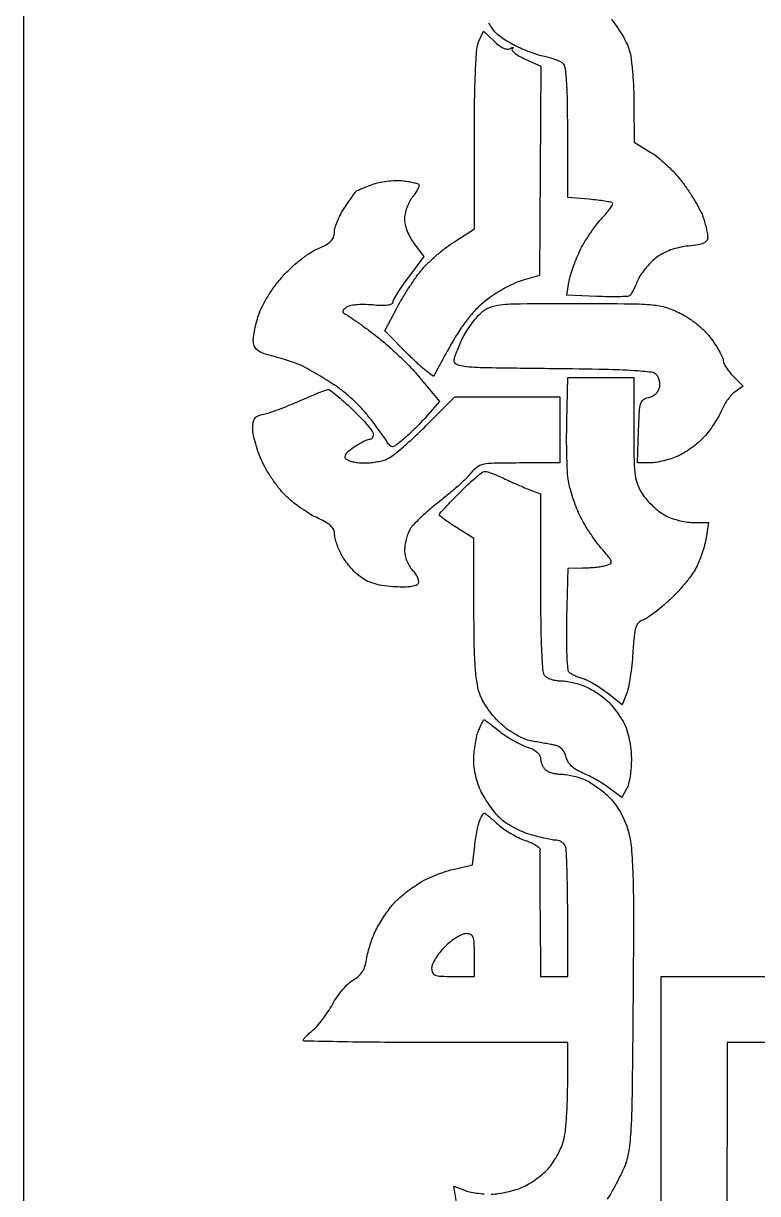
# Model space of a CAD drawing. Extents: x 0.1 to 47.6, y 0.1 to 68.1.
# Drawn here: x 0.08 to 16.06, y 13.97 to 39.43 of the extents above; entities that cross this region are included whole.
import ezdxf

# ---------------------------------------------------------------- set-up
doc = ezdxf.new("R2010")
doc.units = 0
doc.header["$MEASUREMENT"] = 0

msp = doc.modelspace()

# ---------------------------------------------------------------- linework, layer by layer
for points in [[(47.611162, 58.041729, 0.000003), (47.592503, 67.994465, 0.396422)], [(46.815193, 68.050302, 0.000012), (40.000598, 68.049335, 0.000116)], [(0.084396, 46.957908), (0.084388, 34.0515), (0.084396, 21.145082), (0.08442, 10.251669), (0.084451, 0.392402, 0.000155), (0.084494, 0.2538, 0.410905), (0.20561, 0.13146, 0.000891), (3.077325, 0.105901, 0.00169), (8.024872, 0.087414, 0.000089), (23.8572, 0.0846), (47.6298, 0.0846), (47.6298, 34.0515, 0.000175), (47.625241, 47.076395, 0.000292)], [(12.879167, 39.511362, -0.02599), (12.997886, 39.357116, -0.019044), (13.113715, 39.174775, -0.019339), (13.21036, 38.993221, -0.03987), (13.268617, 38.843376, -0.040885), (13.30678, 38.66377, -0.010302), (13.338744, 38.366304, -0.010445), (13.361237, 38.023652, -0.010366), (13.369474, 37.679485), (13.372148, 36.8433), (13.740365, 36.620012, -0.037112), (13.905494, 36.502298, -0.017898), (14.099313, 36.329096, -0.017639), (14.289434, 36.133201, -0.024151), (14.445244, 35.943212, -0.014564), (14.581185, 35.748486, -0.012937), (14.711255, 35.538444, -0.013102), (14.818445, 35.343341, -0.038401), (14.878053, 35.202126, -0.013451), (14.914858, 35.08133, -0.012635), (14.945957, 34.956194, -0.012713), (14.967893, 34.843884, -0.041891), (14.9742, 34.768739, -0.160332), (14.950392, 34.696402, -0.130039), (14.886365, 34.645022, -0.06539), (14.765493, 34.609343, -0.015162), (14.554766, 34.582625, 0.030138), (14.355313, 34.551245, 0.033887), (14.168953, 34.496837, 0.035342), (13.998888, 34.420388, 0.039643), (13.848063, 34.323212, 0.035652), (13.729768, 34.218855, 0.025102), (13.611885, 34.086185, 0.025447), (13.511465, 33.947111, 0.047531), (13.44745, 33.824, -0.011959), (13.399695, 33.71365, -0.014945), (13.349923, 33.613754, -0.013184), (13.303943, 33.533165, -0.102335), (13.274606, 33.5016, -0.145213), (13.2282, 33.485725, -0.005348), (13.040712, 33.480004, -0.009345), (12.816517, 33.479753, -0.006386), (12.561925, 33.487481), (11.908743, 33.515662), (11.953077, 33.788858, -0.03091), (11.98315, 33.921671, -0.012145), (12.040207, 34.100553, -0.011966), (12.111429, 34.291515, -0.014624), (12.187435, 34.466312, -0.023342), (12.280812, 34.643041, -0.014754), (12.405143, 34.84036, -0.014813), (12.539091, 35.027436, -0.026287), (12.661729, 35.171985, 0.01394), (12.767571, 35.290671, 0.022741), (12.849718, 35.397637, 0.01884), (12.906433, 35.48578, 0.342379), (12.902502, 35.516898, 0.150114), (12.867106, 35.535659, 0.007357), (12.735129, 35.558951, 0.011383), (12.575193, 35.581033, 0.007925), (12.393802, 35.598974), (11.9286, 35.637552), (11.9286, 37.054917, 0.003885), (11.923325, 37.733779, 0.013682), (11.904601, 38.169955, 0.014658), (11.875222, 38.464014, 0.193298), (11.82285, 38.557472, 0.063504), (11.762742, 38.594432, 0.018125), (11.661185, 38.635966, 0.017938), (11.542115, 38.674909, 0.018138), (11.421, 38.705055, -0.024299), (11.283442, 38.741099, -0.012026), (11.112558, 38.799422, -0.011905), (10.93785, 38.868548, -0.017058), (10.786786, 38.938688, -0.016954), (10.649427, 39.01421, -0.016522), (10.516286, 39.099483, -0.016669), (10.40446, 39.182053, -0.057422), (10.340731, 39.245613, -0.023499), (10.288103, 39.318554, -0.007167), (10.215354, 39.433644, -0.007158)], [(10.263257, 13.960858, 0.034346), (10.423583, 13.97273, 0.019884), (10.613733, 14.007791, 0.019809), (10.802547, 14.058366, 0.031272), (10.9592, 14.11802, 0.032748), (11.106586, 14.196983, 0.020962), (11.267025, 14.306564, 0.021057), (11.415809, 14.427686, 0.036496), (11.526999, 14.541789, 0.031479), (11.619897, 14.667458, 0.020156), (11.712208, 14.823813, 0.020249), (11.790549, 14.984951, 0.035298), (11.840277, 15.124877, 0.041013), (11.874199, 15.302292, 0.008824), (11.902127, 15.61423, 0.009157), (11.921531, 15.977696, 0.008626), (11.928128, 16.34895), (11.9286, 17.2584), (9.0522, 17.2584, -0.00167), (7.949245, 17.262085, -0.002786), (7.020742, 17.273462, -0.000313), (6.196405, 17.288672, -0.408638), (6.1758, 17.309674, -0.177617), (6.186172, 17.33795, -0.016512), (6.236933, 17.393974, -0.019626), (6.304196, 17.458208, -0.014153), (6.383911, 17.524649, 0.046689), (6.478814, 17.614818, 0.01753), (6.594635, 17.757285, 0.017188), (6.710678, 17.9222, 0.020005), (6.80903, 18.086724, -0.027792), (6.90967, 18.249279, -0.023949), (7.032522, 18.408287, -0.024659), (7.158187, 18.54183, -0.0617), (7.265121, 18.621985, 0.052326), (7.382209, 18.70638, 0.074097), (7.464228, 18.804996, 0.06533), (7.520563, 18.932727, 0.031596), (7.559925, 19.107326, -0.02787), (7.593982, 19.263818, -0.016319), (7.651161, 19.446941, -0.016291), (7.720544, 19.626966, -0.026526), (7.792272, 19.774141, -0.01423), (7.873197, 19.910695, -0.010375), (7.970506, 20.057871, -0.010498), (8.068669, 20.193659, -0.022624), (8.150999, 20.292972, -0.027578), (8.24445, 20.385095, -0.011718), (8.379013, 20.498358, -0.011553), (8.528598, 20.612812, -0.014851), (8.6715, 20.710642, -0.028813), (8.831591, 20.800823, -0.01629), (9.034751, 20.892237, -0.016221), (9.246307, 20.971338, -0.025557), (9.4329, 21.023837), (9.8559, 21.119833), (9.90573, 21.536766, -0.010018), (9.929578, 21.707246, -0.010362), (9.960008, 21.874715, -0.010127), (9.992266, 22.018485, -0.043169), (10.020531, 22.10175, -0.014839), (10.04746, 22.158476, -0.021997), (10.07465, 22.20631, -0.018345), (10.099374, 22.24264, -0.238514), (10.11353, 22.2498, -0.170991), (10.131859, 22.243343, -0.00326), (10.211265, 22.178612, -0.007512), (10.303171, 22.100336, -0.004912), (10.406886, 22.007459, 0.032143), (10.532615, 21.90664, 0.019861), (10.691991, 21.804057, 0.019893), (10.858224, 21.714876, 0.033475), (11.004865, 21.655334, -0.024336), (11.131525, 21.606581, -0.035929), (11.23669, 21.550767, -0.03947), (11.310502, 21.495965, -0.246763), (11.326933, 21.453525, 0.028071), (11.32291, 21.384648, 0.000456), (11.322405, 20.997125, 0.001189), (11.323301, 20.546343, 0.000789), (11.326376, 20.02905), (11.3364, 18.6966), (11.6325, 18.6966), (11.9286, 18.6966), (11.9286, 20.043281, 0.003547), (11.924871, 20.568968, 0.005121), (11.913516, 21.033683, 0.002768), (11.897743, 21.425742, 0.080338), (11.877249, 21.523781, 0.085482), (11.846795, 21.574938, 0.066241), (11.798449, 21.618291, 0.06606), (11.740294, 21.647596, 0.08391), (11.681104, 21.6576, -0.045854), (11.59962, 21.665088, -0.008725), (11.453527, 21.694815, -0.009244), (11.283648, 21.735789, -0.008378), (11.109703, 21.784289, -0.029818), (10.929388, 21.84976, -0.022668), (10.740334, 21.94184, -0.023125), (10.570422, 22.044805, -0.048625), (10.451343, 22.14273, -0.027326), (10.350232, 22.25554, -0.014624), (10.237412, 22.404915, -0.014519), (10.130866, 22.564528, -0.021957), (10.048507, 22.709833, -0.034965), (9.979362, 22.872539, -0.026989), (9.926451, 23.057956, -0.026922), (9.893688, 23.248614, -0.034118), (9.88509, 23.427099, -0.020756), (9.895169, 23.590583, -0.016437), (9.919169, 23.766031, -0.016735), (9.952293, 23.927532, -0.039255), (9.990341, 24.044607, -0.006918), (10.029221, 24.134915, -0.010983), (10.065255, 24.210994, -0.005089), (10.097416, 24.273612, -0.278411), (10.108331, 24.2802, -0.160221), (10.122428, 24.275564, -0.001386), (10.214834, 24.207014, -0.004655), (10.320599, 24.126555, -0.002964), (10.442243, 24.031055, 0.022082), (10.583494, 23.92864, 0.016039), (10.748941, 23.82695, 0.016258), (10.912502, 23.740437, 0.033822), (11.046076, 23.686094, -0.03456), (11.167547, 23.636465, -0.059309), (11.259205, 23.577009, -0.077175), (11.316754, 23.511767, -0.143163), (11.3364, 23.444559, 0.058514), (11.343825, 23.381334, 0.038978), (11.366221, 23.311823, 0.039052), (11.399041, 23.246843, 0.059983), (11.43792, 23.19732, 0.087818), (11.4937, 23.158317, 0.036457), (11.58, 23.125622, 0.034641), (11.679859, 23.10329, 0.037707), (11.779037, 23.0958, -0.037187), (11.890313, 23.087513, -0.018929), (12.028221, 23.061486, -0.018696), (12.169135, 23.023732, -0.02655), (12.290867, 22.978986, -0.036311), (12.414837, 22.914772, -0.017465), (12.564126, 22.815797, -0.017215), (12.713359, 22.701217, -0.023575), (12.838825, 22.587489, -0.040644), (12.960945, 22.444271, -0.028384), (13.075194, 22.265261, -0.027436), (13.172869, 22.066341, -0.029678), (13.245314, 21.862997, -0.049932), (13.314002, 21.492122, -0.013732), (13.347204, 20.898633, -0.007726), (13.359522, 19.949151, -0.001374), (13.350239, 18.172544, -0.001091), (13.330442, 16.222911, -0.009974), (13.303065, 15.375209, -0.023062), (13.254476, 14.882742, -0.065381), (13.160919, 14.5512, -0.012802), (13.083122, 14.382111, -0.008002), (12.983856, 14.188049, -0.008029), (12.879849, 13.999854, -0.014457), (12.787722, 13.849541, -0.031964)], [(13.959, 11.326834), (13.959, 15.011717), (13.959, 18.6966), (16.9059, 18.6966, -0.001108), (18.038298, 18.694091, -0.001815), (18.997503, 18.686358, -0.000189), (19.853893, 18.676021, -0.194261), (19.88805, 18.661733, -0.194268), (19.901536, 18.630458, -0.003176), (19.90484, 18.436115, -0.00774), (19.903735, 18.207404, -0.004998), (19.895708, 17.942633), (19.868116, 17.2584), (17.632658, 17.2584), (15.3972, 17.2584), (15.392745, 12.71115)], [(9.508083, 13.787327), (9.452888, 14.132495), (9.681051, 14.045748, 0.037976), (9.793407, 14.012537, 0.016678), (9.946192, 13.985028, 0.016394), (10.110994, 13.966492, 0.02112)]]:
    msp.add_lwpolyline(points, format="xyb")
for points in [[(10.328799, 39.03562, 0.029168), (10.433883, 38.946087, 0.054787), (10.529573, 38.889003, 0.074435), (10.611197, 38.865547, 0.165323), (10.673875, 38.878022, -0.016526), (10.71456, 38.89978, -0.137936), (10.734888, 38.903561, -0.545423), (10.739195, 38.895326, -0.054956), (10.723425, 38.873538, 0.368464), (10.722299, 38.836365, 0.055403), (10.7794, 38.779386, 0.040638), (10.875824, 38.714488, 0.02256), (11.002551, 38.650741), (11.344753, 38.497533), (11.330064, 36.219118), (11.315376, 33.940703), (10.957979, 33.840638, 0.037546), (10.791719, 33.780316, 0.017083), (10.584077, 33.678144, 0.016805), (10.371501, 33.555005, 0.022143), (10.186996, 33.427984, 0.032271), (9.981044, 33.250345, 0.027108), (9.786558, 33.037496, 0.024567), (9.598963, 32.783965, 0.017574), (9.413697, 32.483647, 0.002062), (9.273827, 32.235626, 0.002904), (9.151312, 32.013247, 0.001697), (9.049783, 31.82488, 0.039897), (9.025599, 31.769419, -0.501769), (8.992417, 31.758819, -0.013739), (8.851957, 31.865239, -0.017831), (8.67695, 32.016124, -0.009945), (8.474338, 32.211439), (7.951463, 32.73594), (8.218484, 33.24534, -0.014006), (8.341252, 33.4644, -0.010136), (8.489677, 33.701615, -0.010252), (8.639976, 33.921365, -0.021895), (8.76673, 34.083289, -0.025809), (8.904875, 34.228767, -0.013591), (9.090225, 34.395462, -0.013487), (9.289782, 34.556277, -0.020206), (9.473078, 34.684638), (9.8982, 34.957438), (9.8982, 36.890438, -0.003303), (9.903948, 37.760629, -0.008207), (9.922813, 38.397236, -0.007707), (9.951483, 38.863181, -0.08789), (9.997273, 39.040881), (10.096347, 39.258323)], [(8.318937, 36.005011, -0.011282), (8.4464, 35.988024, -0.015066), (8.561136, 35.966532, -0.012248), (8.654615, 35.943675, -0.131017), (8.688132, 35.924268, -0.284741), (8.695317, 35.893662, -0.033199), (8.667348, 35.825729, -0.031882), (8.619521, 35.742331, -0.020525), (8.554245, 35.651946, 0.045932), (8.485756, 35.546196, 0.032071), (8.427936, 35.416301, 0.032474), (8.388312, 35.283399, 0.056267), (8.3754, 35.169026, 0.062996), (8.390425, 35.050243, 0.03185), (8.437288, 34.906587, 0.030795), (8.506019, 34.760813, 0.037381), (8.588392, 34.634223), (8.801385, 34.354976), (8.461856, 33.907138, 0.009878), (8.331782, 33.72834, 0.013397), (8.221958, 33.561584, 0.010321), (8.137864, 33.419677, 0.128364), (8.121964, 33.359663, -0.289392), (8.095025, 33.31736, -0.077154), (8.014805, 33.293739, -0.042648), (7.880177, 33.287392, -0.013177), (7.67745, 33.300485, 0.019683), (7.490266, 33.31013, 0.026978), (7.321776, 33.30308, 0.029543), (7.185474, 33.281805, 0.10799), (7.1064, 33.245631, 0.032775), (7.052193, 33.199065, 0.15102), (7.032733, 33.163083, 0.255345), (7.041924, 33.133786, 0.094693), (7.079347, 33.109377, -0.05269), (7.142206, 33.075491, -0.00343), (7.312557, 32.957301, -0.004961), (7.513622, 32.812742, -0.003679), (7.73304, 32.649163, -0.017413), (7.976154, 32.451437, -0.010622), (8.249727, 32.202209, -0.010641), (8.510645, 31.943373, -0.018514), (8.714231, 31.716384), (9.141576, 31.202877), (8.876924, 30.901454, -0.01034), (8.756758, 30.770171, -0.006897), (8.614007, 30.62462, -0.006945), (8.471594, 30.487236, -0.013509), (8.353526, 30.382312, -0.009744), (8.190885, 30.250785, -0.12149), (8.118978, 30.218783, -0.254158), (8.064628, 30.236844, -0.053736), (8.00244, 30.319534, 0.019861), (7.947025, 30.404642, 0.003965), (7.840964, 30.551704, 0.004188), (7.714631, 30.720987, 0.003893), (7.582401, 30.892322, 0.026269), (7.42549, 31.072098, 0.016198), (7.223564, 31.267228, 0.016232), (7.010847, 31.447649, 0.02785), (6.821001, 31.581835, 0.003598), (6.639341, 31.693814, 0.003374), (6.452159, 31.805624, 0.003358), (6.284756, 31.902586, 0.011577), (6.174395, 31.962179, 0.026746), (6.064065, 32.011251, 0.009278), (5.900188, 32.070414, 0.009186), (5.716919, 32.129026, 0.010558), (5.539895, 32.178027, -0.01789), (5.326664, 32.240431, -0.065068), (5.199869, 32.301749, -0.105985), (5.127108, 32.375413, -0.10621), (5.091007, 32.472374, -0.064439), (5.089409, 32.571659, -0.017448), (5.112564, 32.727504, -0.017359), (5.151518, 32.904101, -0.017217), (5.20272, 33.078058, -0.038071), (5.284907, 33.274203, -0.020778), (5.413368, 33.501485, -0.020143), (5.568629, 33.730255, -0.023944), (5.733617, 33.932442, -0.024098), (5.910784, 34.111354, -0.019417), (6.117215, 34.286391, -0.019864), (6.32155, 34.433733, -0.045044), (6.489054, 34.524153, 0.021388), (6.671152, 34.611607, 0.072115), (6.777257, 34.6897, 0.108321), (6.833057, 34.775515, 0.090429), (6.8526, 34.882688, -0.073892), (6.867496, 34.982936, -0.024837), (6.917606, 35.122505, -0.024088), (6.989196, 35.27358, -0.025343), (7.073897, 35.414444, -0.001311), (7.16059, 35.542624, -0.001899), (7.237887, 35.655345, -0.000962), (7.304018, 35.750611, -0.031737), (7.321402, 35.772455, -0.104705), (7.34309, 35.788152, -0.003995), (7.434953, 35.828064, -0.007017), (7.54529, 35.873141, -0.004871), (7.671155, 35.921103, -0.03446), (7.818629, 35.964379, -0.021936), (7.994903, 35.995124, -0.022021), (8.171339, 36.010118, -0.037684)], [(12.112966, 33.3324, -0.001905), (13.303067, 33.327867, -0.021497), (13.774192, 33.304005, -0.051609), (14.078306, 33.243396, -0.042319), (14.385605, 33.119073, -0.032085), (14.571224, 33.009524, -0.024565), (14.759379, 32.867542, -0.024865), (14.929329, 32.710709, -0.037239), (15.059593, 32.55648, -0.014738), (15.156463, 32.414103, -0.017938), (15.238279, 32.275133, -0.016675), (15.298247, 32.154965, -0.107796), (15.3126, 32.089161, 0.115437), (15.326539, 32.029591, 0.02876), (15.376342, 31.942045, 0.027856), (15.446536, 31.845857, 0.024825), (15.529592, 31.754117), (15.746585, 31.537124), (15.570664, 31.413904, 0.054988), (15.495144, 31.347551, 0.026447), (15.41327, 31.247776, 0.025847), (15.337991, 31.133527, 0.033535), (15.281892, 31.021392, -0.028768), (15.221503, 30.897756, -0.013978), (15.131112, 30.746902, -0.013814), (15.027978, 30.594656, -0.019367), (14.92707, 30.465112, -0.034525), (14.809642, 30.343894, -0.020994), (14.655745, 30.216806, -0.020993), (14.491722, 30.103064, -0.034505), (14.3432, 30.02282, -0.025504), (14.191925, 29.963208, -0.019059), (14.019961, 29.912591, -0.01938), (13.853897, 29.8773, -0.041015), (13.722929, 29.865658), (13.444557, 29.8638), (13.469129, 30.56175, -0.005557), (13.488707, 30.984275, -0.056533), (13.518431, 31.157056, -0.159216), (13.576977, 31.242799, -0.129368), (13.68005, 31.28621, 0.075636), (13.755279, 31.308847, 0.059643), (13.827314, 31.354253, 0.060578), (13.885462, 31.414434, 0.085175), (13.91969, 31.48062, 0.066412), (13.932614, 31.553844, 0.051234), (13.927722, 31.634869, 0.052307), (13.90685, 31.711114, 0.080423), (13.872201, 31.76995, 0.191529), (13.750046, 31.83662, 0.014446), (13.367005, 31.87205, 0.011205), (12.7494, 31.897347, 0.002032), (11.602161, 31.91394, -0.00113), (10.196827, 31.931733, -0.01859), (9.727795, 31.95619, -0.071925), (9.516531, 32.006297, -0.351581), (9.45986, 32.1057, -0.041209), (9.481041, 32.192108, -0.012269), (9.527322, 32.31997, -0.012217), (9.586577, 32.461596, -0.012913), (9.651657, 32.59753, -0.023742), (9.730971, 32.736116, -0.01621), (9.833404, 32.885935, -0.016367), (9.941833, 33.024253, -0.031461), (10.0389, 33.12628, -0.090646), (10.229601, 33.247604, -0.071813), (10.467174, 33.306355, -0.023234), (10.890702, 33.328651, -0.001534)], [(12.650471, 31.725), (13.3668, 31.725), (13.3668, 30.595411, 0.004125), (13.372344, 29.923394, 0.029423), (13.396816, 29.599136, 0.059192), (13.452305, 29.38398, 0.055644), (13.557437, 29.182935, 0.033623), (13.65084, 29.06264, 0.021206), (13.774643, 28.934924, 0.021273), (13.907668, 28.819187, 0.036236), (14.029156, 28.735888, 0.042407), (14.161505, 28.67296, 0.025266), (14.327824, 28.619949, 0.025174), (14.500155, 28.583634, 0.039358), (14.651187, 28.571727), (14.992136, 28.571727), (14.938627, 28.2371, -0.02513), (14.906695, 28.086409, -0.014648), (14.854144, 27.909246, -0.014624), (14.790959, 27.734469, -0.023905), (14.726167, 27.590904, -0.038715), (14.636475, 27.444329, -0.015171), (14.491621, 27.256473, -0.014911), (14.321957, 27.061864, -0.017984), (14.150919, 26.889937, -0.012455), (13.978838, 26.736831, -0.014066), (13.806039, 26.59878, -0.01337), (13.653363, 26.489966, -0.071405), (13.561448, 26.445577, 0.131801), (13.468953, 26.386366, 0.1115), (13.411369, 26.285137, 0.049979), (13.375446, 26.103487, 0.007735), (13.346123, 25.737257, -0.010985), (13.322938, 25.469564, -0.011279), (13.288167, 25.205503, -0.01108), (13.247809, 24.978094, -0.045888), (13.208018, 24.844512), (13.112064, 24.605123), (12.795282, 24.854366, 0.017444), (12.658483, 24.954476, 0.015432), (12.509427, 25.049179, 0.015687), (12.369826, 25.126129, 0.044725), (12.267, 25.167559, -0.015763), (12.179822, 25.196947, -0.014793), (12.092777, 25.232347, -0.014946), (12.017486, 25.26832, -0.048233), (11.9709, 25.298312, -0.208023), (11.935313, 25.364679, -0.008003), (11.916488, 25.649477, -0.012152), (11.907121, 26.013971, -0.006184), (11.912153, 26.472358), (11.938006, 27.5796), (12.250553, 27.580755, 0.013685), (12.384054, 27.584904, 0.011116), (12.52676, 27.596439, 0.011275), (12.657852, 27.61297, 0.028482), (12.751936, 27.632526, 0.054239), (12.856205, 27.672999, 0.349802), (12.877645, 27.721118, 0.108825), (12.838561, 27.797944, 0.005131), (12.650974, 28.021705, -0.020021), (12.527045, 28.178804, -0.01248), (12.394034, 28.372016, -0.012519), (12.272229, 28.569391, -0.022122), (12.183234, 28.738825, -0.018771), (12.110734, 28.909413, -0.012529), (12.040084, 29.109599, -0.012624), (11.98127, 29.307435, -0.024083), (11.945795, 29.469441, -0.028581), (11.924204, 29.664458, -0.00646), (11.910803, 29.997659, -0.006672), (11.905433, 30.383054, -0.006429), (11.910221, 30.77325), (11.934141, 31.725)], [(6.709614, 31.463099, -0.194997), (6.752861, 31.451248, -0.006727), (6.893197, 31.340959, -0.011697), (7.057035, 31.202139, -0.007803), (7.238364, 31.035928, -0.012213), (7.414656, 30.860847, -0.01689), (7.563406, 30.694845, -0.013483), (7.676686, 30.551831, -0.162132), (7.6986, 30.486028, -0.079394), (7.691603, 30.442242, -0.091015), (7.671372, 30.405072, -0.100769), (7.641261, 30.380222, -0.122889), (7.60591, 30.3714, 0.10268), (7.555039, 30.360842, 0.017841), (7.465974, 30.31837, 0.018728), (7.363554, 30.259988, 0.015809), (7.259693, 30.190874, 0.017631), (7.138064, 30.097633, 0.09412), (7.084802, 30.033599, 0.228869), (7.081971, 29.983215, 0.154217), (7.119734, 29.938369, 0.070979), (7.181528, 29.910537, 0.023112), (7.279089, 29.887154, 0.022509), (7.391256, 29.870888, 0.023554), (7.502743, 29.865095, 0.025098), (7.621458, 29.870486, 0.017046), (7.755637, 29.887981, 0.017206), (7.884345, 29.913824, 0.032702), (7.985293, 29.944824, 0.074764), (8.10302, 30.011073, 0.010215), (8.322629, 30.189481, 0.011556), (8.57528, 30.413675, 0.00953), (8.834411, 30.663924), (9.47042, 31.302), (10.61491, 31.302), (11.7594, 31.302), (11.7594, 30.5829), (11.7594, 29.8638), (10.87724, 29.8638, 0.004493), (10.318131, 29.858776, 0.047673), (10.092004, 29.833058, 0.109264), (9.951132, 29.769101, 0.0652), (9.818935, 29.639868, -0.033863), (9.717527, 29.527509, -0.009071), (9.541469, 29.363252, -0.009149), (9.334128, 29.183482, -0.009336), (9.121722, 29.012655, 0.012242), (8.914199, 28.843761, 0.013402), (8.721514, 28.669783, 0.012914), (8.565049, 28.5128, 0.062953), (8.491025, 28.411738, 0.041279), (8.448771, 28.318111, 0.023518), (8.412719, 28.199204, 0.023358), (8.387509, 28.075259, 0.035485), (8.378398, 27.965753, 0.058903), (8.390068, 27.855651, 0.039285), (8.427806, 27.734426, 0.039022), (8.484553, 27.619409, 0.054517), (8.553463, 27.527865, -0.040095), (8.617931, 27.447165, -0.053257), (8.661902, 27.364227, -0.064171), (8.680972, 27.290438, -0.171222), (8.669569, 27.238075, -0.183704), (8.614912, 27.196191, -0.042962), (8.499889, 27.172319, -0.032995), (8.337264, 27.163724, -0.014762), (8.123132, 27.172869, -0.021538), (7.88253, 27.200729, -0.039312), (7.690492, 27.2471, -0.045696), (7.528848, 27.316749, -0.044991), (7.381641, 27.414907, -0.032302), (7.273298, 27.514351, -0.020603), (7.160172, 27.642705, -0.020691), (7.059238, 27.778316, -0.035813), (6.988615, 27.89972, -0.020312), (6.93655, 28.018001, -0.018591), (6.892554, 28.143627, -0.018966), (6.861727, 28.258695, -0.056015), (6.8526, 28.339911, 0.135959), (6.830017, 28.421426, 0.074546), (6.76363, 28.50197, 0.053352), (6.652487, 28.582334, 0.024548), (6.49305, 28.663393, -0.029057), (6.3323, 28.746951, -0.015921), (6.145268, 28.866647, -0.015822), (5.962492, 29.000691, -0.024278), (5.814012, 29.129081, -0.031827), (5.676556, 29.277922, -0.017532), (5.527146, 29.475707, -0.017419), (5.389119, 29.687736, -0.026636), (5.286089, 29.881379, -0.020301), (5.206238, 30.072848, -0.018017), (5.138638, 30.277875, -0.018386), (5.091247, 30.466871, -0.05152), (5.076826, 30.602438, -0.032003), (5.085839, 30.750106, -0.125424), (5.118976, 30.834415, -0.141313), (5.185942, 30.887034, -0.044821), (5.30865, 30.924408, 0.029894), (5.433084, 30.958289, 0.007212), (5.634492, 31.029541, 0.007377), (5.863606, 31.118198, 0.007264), (6.0912, 31.214018, -0.003108), (6.306856, 31.30693, -0.004423), (6.499693, 31.386589, -0.002518), (6.663137, 31.451466, -0.063868)], [(10.1097, 29.680499, -0.113554), (10.160597, 29.677667, -0.013534), (10.268854, 29.643135, -0.015586), (10.396927, 29.593898, -0.012212), (10.5327, 29.53284, 0.004382), (10.679292, 29.464137, 0.003398), (10.840036, 29.39183, 0.003436), (10.990941, 29.326414, 0.008272), (11.10375, 29.280619), (11.3364, 29.190627), (11.3364, 27.259934, 0.002824), (11.341567, 26.345121, 0.009655), (11.359774, 25.750394, 0.008262), (11.387285, 25.33692, 0.177437), (11.43792, 25.22772, 0.087818), (11.4937, 25.188717, 0.036457), (11.58, 25.156021, 0.034641), (11.679859, 25.13369, 0.037707), (11.779037, 25.1262, -0.03668), (11.890629, 25.118003, -0.018435), (12.029611, 25.092206, -0.018201), (12.172051, 25.054804, -0.025655), (12.295598, 25.010477, -0.027408), (12.417329, 24.951587, -0.016663), (12.554591, 24.869549, -0.016679), (12.685687, 24.778821, -0.028134), (12.788347, 24.693227, -0.029526), (12.882016, 24.594777, -0.016095), (12.985538, 24.463919, -0.015989), (13.082546, 24.323672, -0.024403), (13.156617, 24.1956, -0.043738), (13.218343, 24.044639, -0.024485), (13.26779, 23.852399, -0.023384), (13.300909, 23.641875, -0.025134), (13.31318, 23.4342, -0.020578), (13.306953, 23.241992, -0.020045), (13.284958, 23.049242, -0.020416), (13.251964, 22.881779, -0.067364), (13.211379, 22.777105), (13.1055, 22.58531), (12.8343, 22.789937, 0.019602), (12.708308, 22.877469, 0.011876), (12.552938, 22.9715, 0.011891), (12.394034, 23.057633, 0.020444), (12.257306, 23.120678, -0.036368), (12.119386, 23.189677, -0.056814), (12.013811, 23.269948, -0.065589), (11.939936, 23.362012, -0.074972), (11.896468, 23.466108, 0.06009), (11.860845, 23.559068, 0.06803), (11.805238, 23.63666, 0.071984), (11.733945, 23.693072, 0.081102), (11.652362, 23.724137, 0.004822), (11.558853, 23.742347, 0.001896), (11.429689, 23.765704, 0.001877), (11.289858, 23.789902, 0.002342), (11.159817, 23.811277, -0.055548), (11.017552, 23.850529, -0.026533), (10.845156, 23.930272, -0.025593), (10.669223, 24.035129, -0.029833), (10.514125, 24.152619, -0.032213), (10.37288, 24.290225, -0.022505), (10.231464, 24.461905, -0.022789), (10.110348, 24.639523, -0.043098), (10.032419, 24.794177, -0.052787), (9.962081, 25.043344, -0.023359), (9.920098, 25.383096, -0.014543), (9.896656, 25.879849, -0.003745), (9.888161, 26.68271), (9.883402, 28.222601), (9.510101, 28.458769, -0.007764), (9.367033, 28.552422, -0.011927), (9.246457, 28.638318, -0.006435), (9.148913, 28.713354, -0.229459), (9.1368, 28.738359, -0.184491), (9.147577, 28.766572, -0.002799), (9.267269, 28.898886, -0.007108), (9.410717, 29.051279, -0.004589), (9.58095, 29.223855, -0.007319), (9.757256, 29.394272, -0.010356), (9.919482, 29.540349, -0.006802), (10.058513, 29.657156, -0.12936)], [(9.72054, 19.6272, 0.107509), (9.632961, 19.608149, 0.031333), (9.510573, 19.542706, 0.029917), (9.378413, 19.449646, 0.028029), (9.25524, 19.33956, 0.028029), (9.145154, 19.216387, 0.029917), (9.052094, 19.084227, 0.031333), (8.986651, 18.961839, 0.107509), (8.9676, 18.87426, 0.105553), (8.987944, 18.778967, 0.198915), (9.044143, 18.725825, 0.081874), (9.162139, 18.701741, 0.009492), (9.4329, 18.6966), (9.8982, 18.6966), (9.8982, 19.1619, 0.009492), (9.893059, 19.432661, 0.081874), (9.868975, 19.550657, 0.198915), (9.815833, 19.606856, 0.105553)]]:
    msp.add_lwpolyline(points, format="xyb", close=True)

doc.saveas('drawing.dxf')
